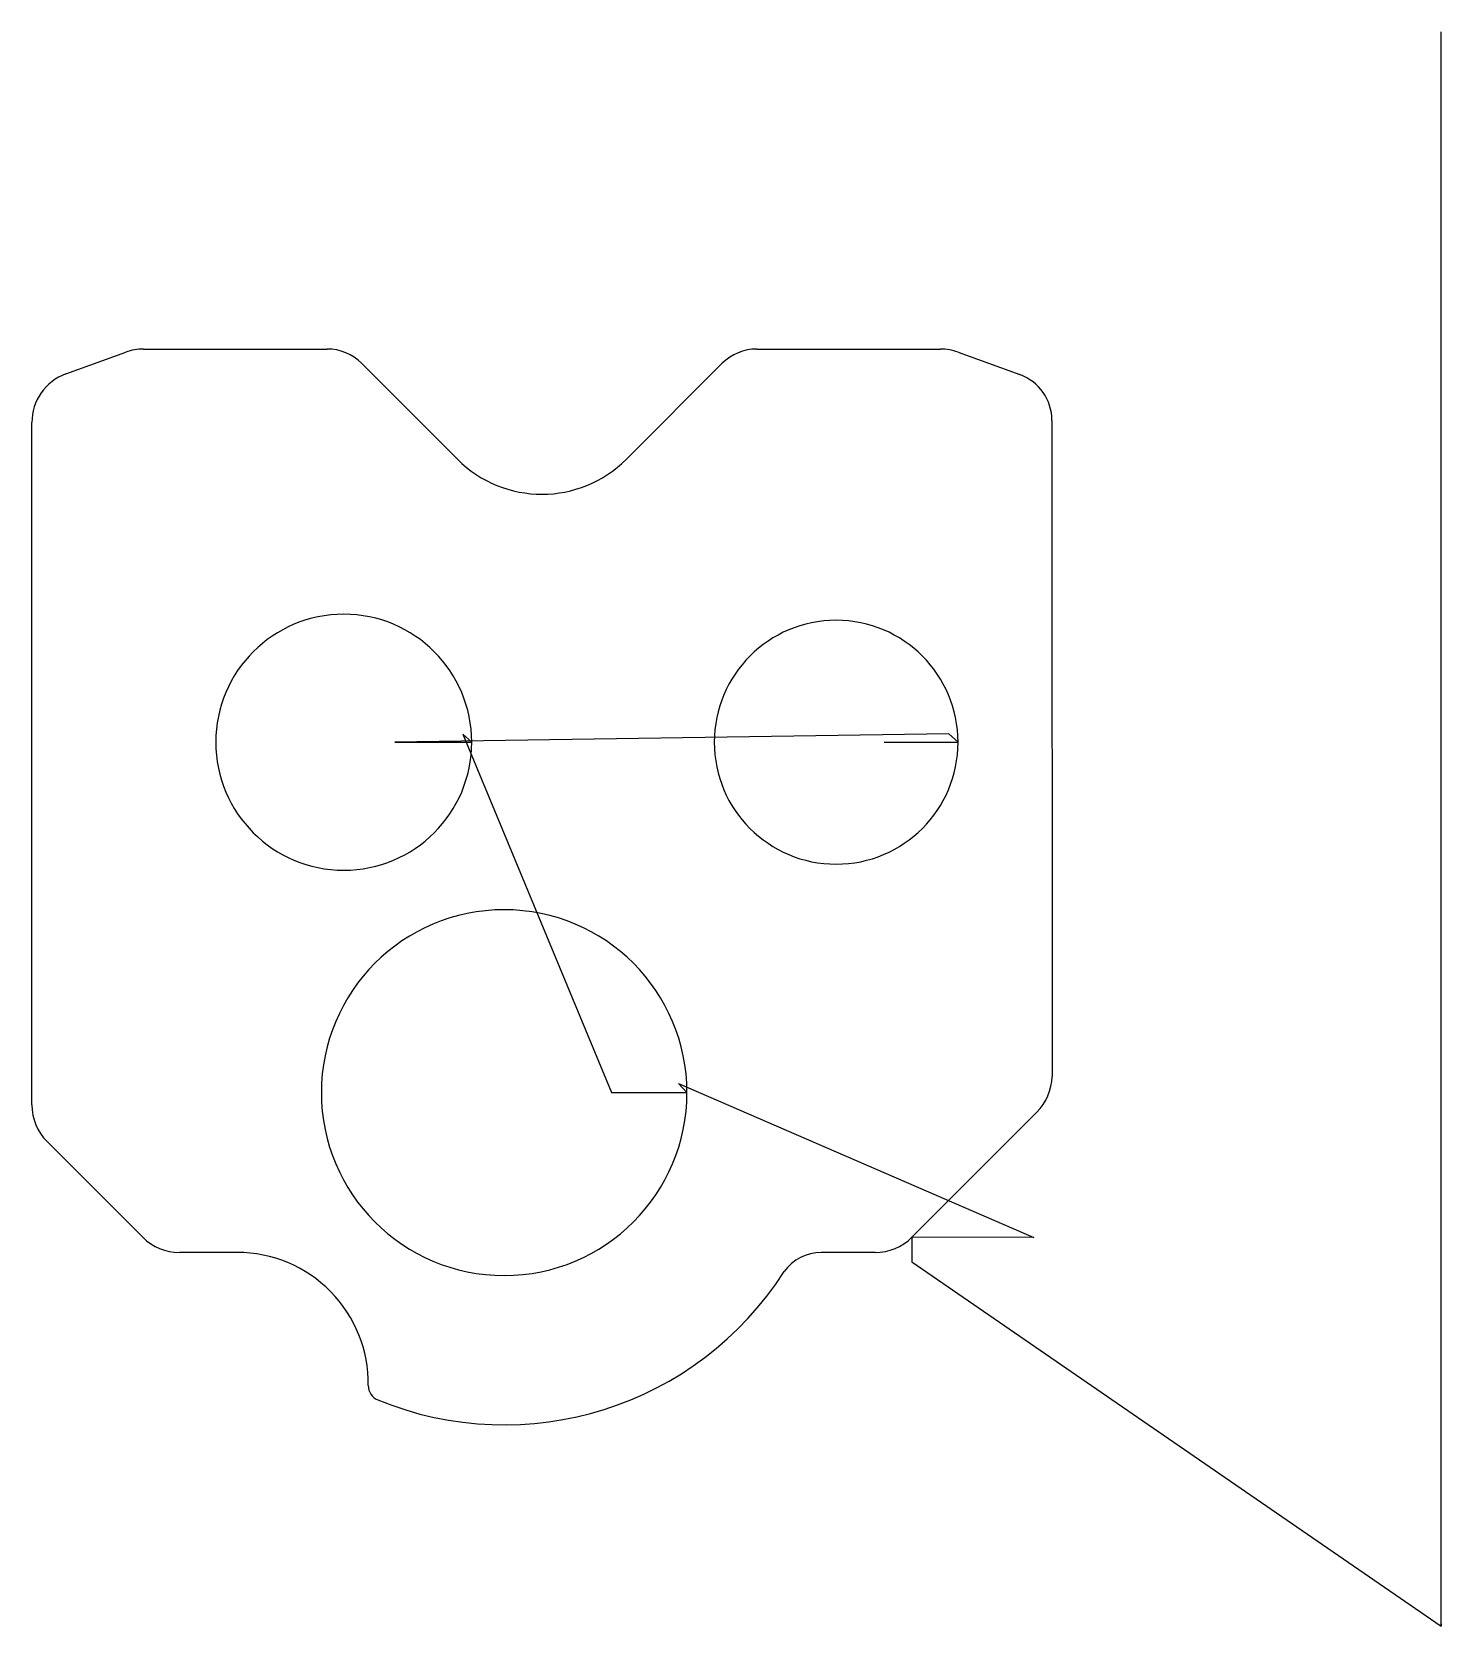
# Model space of a CAD drawing. Header units: metres. Extents: x 41 to 619, y 442 to 1096.
import ezdxf

# ---------------------------------------------------------------- set-up
doc = ezdxf.new("R2010")
doc.units = ezdxf.units.M

msp = doc.modelspace()

# ---------------------------------------------------------------- linework, layer by layer
at = {"layer": 'TOOL_0'}
for p, q in [((619.357, 1094.738), (619.357, 1095.738)), ((619.357, 442.934), (619.357, 1094.738)), ((55.208, 955.461), (79.735, 964.388)), ((87.003, 965.67), (162.356, 965.67)), ((338.596, 965.67), (413.949, 965.67)), ((421.217, 964.388), (446.547, 955.169)), ((176.498, 959.812), (215.828, 920.482)), ((285.124, 920.482), (324.454, 959.812)), ((41.226, 655.704), (41.226, 935.493)), ((459.707, 936.378), (459.726, 667.402)), ((417.42, 807.893), (190.087, 804.42)), ((190.087, 804.42), (221.676, 804.42)), ((221.676, 804.42), (218.023, 807.682)), ((218.023, 807.682), (279.049, 660.72)), ((390.81, 804.421), (421.176, 804.421)), ((421.176, 804.421), (417.42, 807.893)), ((279.049, 660.72), (309.976, 660.72)), ((309.976, 660.72), (306.51, 664.423)), ((306.51, 664.423), (452.218, 601.341)), ((453.502, 652.679), (402.218, 601.395)), ((86.734, 601.394), (47.45, 640.678)), ((125.476, 595.17), (101.76, 595.17)), ((387.192, 595.17), (365.071, 595.17)), ((402.218, 601.395), (402.218, 591.395)), ((452.218, 601.341), (402.218, 601.394)), ((402.218, 591.395), (619.357, 441.934)), ((619.357, 441.934), (619.357, 442.934)), ((619.357, 442.934), (619.357, 441.934)), ((619.357, 441.934), (619.357, 442.934))]:
    msp.add_line(p, q, dxfattribs=at)
for centre, radius, start, end in [((87.049, 944.157), 21.513, 90.122512, 109.876159), ((162.356, 945.67), 20, 45, 90), ((338.596, 945.67), 20, 90, 135), ((413.903, 944.158), 21.512, 70.122935, 89.877482), ((62.497, 935.478), 21.271, 110.039949, 179.959596), ((439.707, 936.375), 20, 0.008594, 70.001229), ((250.476, 955.13), 49, 225, 315), ((169.176, 804.42), 52.5, 0, 180), ((371.176, 804.421), 50, 0, 180), ((169.176, 804.42), 52.5, 180, 0), ((371.176, 804.421), 50, 180, 0), ((234.976, 660.72), 75, 0, 180), ((438.464, 667.712), 21.264, 315.009527, 359.164687), ((234.976, 660.72), 75, 180, 0), ((62.531, 655.727), 21.305, 180.061854, 224.939148), ((101.783, 616.475), 21.305, 225.060852, 269.938146), ((125.476, 541.42), 53.75, 359.136535, 90), ((365.091, 576.381), 18.789, 90.060989, 144.387171), ((387.169, 616.475), 21.305, 270.061854, 314.939148), ((234.98, 660.818), 136.341, 247.629465, 327.380417), ((185.494, 540.532), 6.274, 179.287721, 247.460917)]:
    msp.add_arc(centre, radius, start, end, dxfattribs=at)

doc.saveas('drawing.dxf')
